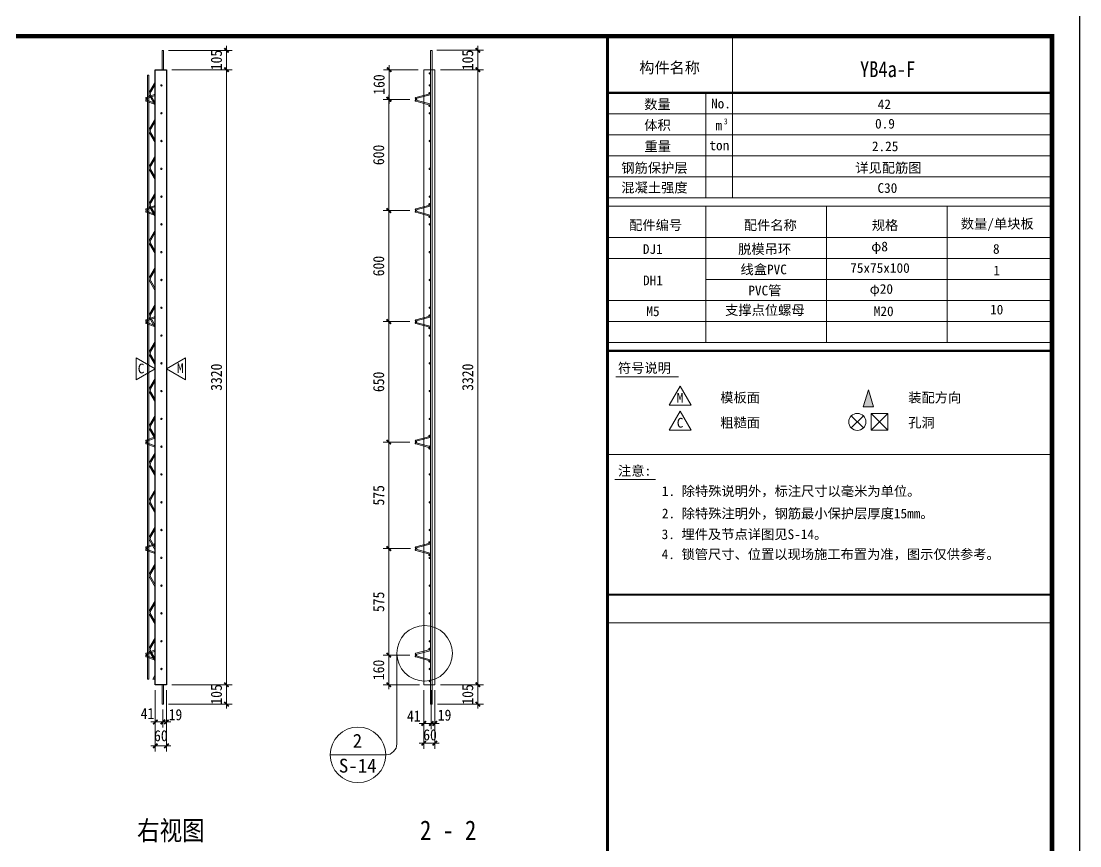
# Model space of a CAD drawing. Extents: x -517763 to -431309, y -403428 to -381056.
# Drawn here: x -449626 to -443909, y -399039 to -394587 of the extents above; entities that cross this region are included whole.
import ezdxf
from ezdxf.enums import TextEntityAlignment as Align

# ---------------------------------------------------------------- set-up
doc = ezdxf.new("R2010")
doc.units = 0
doc.header["$LTSCALE"] = 30
doc.header["$MEASUREMENT"] = 0
for name, color, linetype in [('MyLine', 199, 'Continuous'), ('YZ-标题文字', 2, 'Continuous'), ('YZ-索引图号', 3, 'Continuous'), ('图框2', 1, 'Continuous'), ('图框签字栏-图框文字', 255, 'Continuous'), ('图签栏说明', 2, 'Continuous'), ('桁架', 4, 'Continuous'), ('钢筋', 7, 'Continuous')]:
    doc.layers.add(name, color=color, linetype=linetype)
for name, color, linetype, lineweight in [('YG-标注', 151, 'Continuous', 15), ('YZ-符号', 96, 'Continuous', 9), ('图框线', 7, 'Continuous', 13), ('轮廓线', 2, 'Continuous', 13)]:
    doc.layers.add(name, color=color, linetype=linetype, lineweight=lineweight)
doc.styles.add('YZ-样式 1', font='simhei.ttf', dxfattribs={"width": 0.85})
doc.styles.add('YZ-样式 2', font='simhei.ttf', dxfattribs={"width": 0.9})
doc.styles.add('图签-样式 2', font='')
doc.styles.add('图签-黑体', font='simhei.ttf')
doc.styles.get('图签-样式 2').set_extended_font_data('NSimSun')
doc.dimstyles.new('YZ-30', dxfattribs={"dimscale": 30, "dimtxt": 2, "dimasz": 0.8, "dimexe": 1, "dimexo": 1, "dimgap": 0.8, "dimtad": 1, "dimdec": 0, "dimzin": 1, "dimdsep": 46, "dimtxsty": 'YZ-样式 2', "dimblk": 'ARCHTICK', "dimcen": 250, "dimdle": 0.8, "dimclrd": 151, "dimclre": 151, "dimclrt": 7, "dimazin": 0, "dimtfac": 1, "dimtdec": 0, "dimtix": 1, "dimtmove": 2, "dimatfit": 2, "dimldrblk": 'ARCHTICK', "dimfxl": 1, "dimlwd": 9, "dimlwe": 9, "dimarcsym": 0})

# ---------------------------------------------------------------- blocks, each defined once
blk = doc.blocks.new('A$C6EDF263D')
at = {"layer": '桁架', "color": 4, "linetype": 'Continuous', "lineweight": 9}
for p, q in [((82.8, 74.6), (6.3, 53.8)), ((84.4, 68.8), (7.7, 48)), ((82.8, 14.4), (6.3, 34.2)), ((84.4, 20.2), (7.7, 40))]:
    blk.add_line(p, q, dxfattribs=at)
for centre in [(80.4, 78), (8.4, 44), (80.4, 11)]:
    blk.add_circle(centre, 4, dxfattribs=at)
for centre, start, end in [((83.5, 71.7), 283.9948, 103.9948), ((7, 50.9), 103.9948, 283.9948), ((7, 37.1), 76.0052, 256.0052), ((83.5, 17.3), 256.0052, 76.0052)]:
    blk.add_arc(centre, 3, start, end, dxfattribs=at)
blk = doc.blocks.new('A$C71EC6BAC')
at = {"layer": '桁架', "color": 4, "linetype": 'Continuous', "lineweight": 9}
for p, q in [((55.4, 54.9), (6.3, 37.3)), ((55.4, 0), (6.3, 17.7)), ((55.4, 48.6), (7.7, 31.5)), ((55.4, 6.3), (7.7, 23.5))]:
    blk.add_line(p, q, dxfattribs=at)
blk.add_circle((8.4, 27.5), 4, dxfattribs=at)
for centre, start, end in [((7, 34.4), 103.9948, 283.9948), ((7, 20.6), 76.0052, 256.0052)]:
    blk.add_arc(centre, 3, start, end, dxfattribs=at)
blk = doc.blocks.new('_ArchTick')
at = {"color": 0, "linetype": 'ByBlock', "const_width": 0.4}
blk.add_lwpolyline([(-0.5, -0.5), (0.5, 0.5)], dxfattribs=at)
blk = doc.blocks.new('*D850')
at = {"layer": 'Defpoints', "color": 0, "ltscale": 30, "transparency": 16777216}
for p in [(-448841.5, -398169.4), (-448517.3, -398169.4), (-448860.5, -398274)]:
    blk.add_point(p, dxfattribs=at)
at = {"layer": 'YG-标注', "color": 151, "lineweight": 9, "ltscale": 30, "transparency": 16777216}
for p, q in [((-448811.5, -398169.4), (-448487.3, -398169.4)), ((-448517.3, -398169.4), (-448517.3, -398145.4)), ((-448517.3, -398274), (-448517.3, -398169.4)), ((-448830.5, -398274), (-448487.3, -398274)), ((-448517.3, -398274), (-448517.3, -398298))]:
    blk.add_line(p, q, dxfattribs=at)
at = {"layer": 'YG-标注', "color": 151, "lineweight": 9, "ltscale": 30, "transparency": 16777216, "xscale": 24, "yscale": 24, "zscale": 24}
for p, rotation in [((-448517.3, -398169.4), 270), ((-448517.3, -398274), 90)]:
    blk.add_blockref('_ArchTick', p, dxfattribs=dict(at, rotation=rotation))
at = {"layer": 'YG-标注', "color": 7, "lineweight": 9, "ltscale": 30, "transparency": 16777216, "insert": (-448571.6, -398221.7), "char_height": 60, "attachment_point": 5, "rotation": 90, "style": 'YZ-样式 2'}
blk.add_mtext('105', dxfattribs=at)
blk = doc.blocks.new('*D851')
at = {"layer": 'Defpoints', "color": 0, "ltscale": 30, "transparency": 16777216}
for p in [(-448841.5, -394849.4), (-448517.3, -394849.4), (-448841.5, -398169.4)]:
    blk.add_point(p, dxfattribs=at)
at = {"layer": 'YG-标注', "color": 151, "lineweight": 9, "ltscale": 30, "transparency": 16777216}
for p, q in [((-448811.5, -394849.4), (-448487.3, -394849.4)), ((-448517.3, -398193.4), (-448517.3, -394825.4)), ((-448811.5, -398169.4), (-448487.3, -398169.4))]:
    blk.add_line(p, q, dxfattribs=at)
at = {"layer": 'YG-标注', "color": 151, "lineweight": 9, "ltscale": 30, "transparency": 16777216, "xscale": 24, "yscale": 24, "zscale": 24}
for p, rotation in [((-448517.3, -394849.4), 90), ((-448517.3, -398169.4), 270)]:
    blk.add_blockref('_ArchTick', p, dxfattribs=dict(at, rotation=rotation))
at = {"layer": 'YG-标注', "color": 7, "lineweight": 9, "ltscale": 30, "transparency": 16777216, "insert": (-448571.6, -396509.4), "char_height": 60, "attachment_point": 5, "rotation": 90, "style": 'YZ-样式 2'}
blk.add_mtext('3320', dxfattribs=at)
blk = doc.blocks.new('*D852')
at = {"layer": 'Defpoints', "color": 0, "ltscale": 30, "transparency": 16777216}
for p in [(-448860.5, -394744.8), (-448517.3, -394744.8), (-448841.5, -394849.4)]:
    blk.add_point(p, dxfattribs=at)
at = {"layer": 'YG-标注', "color": 151, "lineweight": 9, "ltscale": 30, "transparency": 16777216}
for p, q in [((-448830.5, -394744.8), (-448487.3, -394744.8)), ((-448517.3, -394744.8), (-448517.3, -394720.8)), ((-448517.3, -394849.4), (-448517.3, -394744.8)), ((-448811.5, -394849.4), (-448487.3, -394849.4)), ((-448517.3, -394849.4), (-448517.3, -394873.4))]:
    blk.add_line(p, q, dxfattribs=at)
at = {"layer": 'YG-标注', "color": 151, "lineweight": 9, "ltscale": 30, "transparency": 16777216, "xscale": 24, "yscale": 24, "zscale": 24}
for p, rotation in [((-448517.3, -394744.8), 270), ((-448517.3, -394849.4), 90)]:
    blk.add_blockref('_ArchTick', p, dxfattribs=dict(at, rotation=rotation))
at = {"layer": 'YG-标注', "color": 7, "lineweight": 9, "ltscale": 30, "transparency": 16777216, "insert": (-448571.6, -394797.1), "char_height": 60, "attachment_point": 5, "rotation": 90, "style": 'YZ-样式 2'}
blk.add_mtext('105', dxfattribs=at)
blk = doc.blocks.new('*D853')
at = {"layer": 'Defpoints', "color": 0, "ltscale": 30, "transparency": 16777216}
for p in [(-448901.5, -398169.4), (-448841.5, -398169.4), (-448901.5, -398499.3)]:
    blk.add_point(p, dxfattribs=at)
at = {"layer": 'YG-标注', "color": 151, "lineweight": 9, "ltscale": 30, "transparency": 16777216}
for p, q in [((-448901.5, -398199.4), (-448901.5, -398529.3)), ((-448841.5, -398199.4), (-448841.5, -398529.3)), ((-448901.5, -398499.3), (-448925.5, -398499.3)), ((-448841.5, -398499.3), (-448901.5, -398499.3)), ((-448841.5, -398499.3), (-448817.5, -398499.3))]:
    blk.add_line(p, q, dxfattribs=at)
at = {"layer": 'YG-标注', "color": 151, "lineweight": 9, "ltscale": 30, "transparency": 16777216, "xscale": 24, "yscale": 24, "zscale": 24}
blk.add_blockref('_ArchTick', (-448901.5, -398499.3), dxfattribs=at)
at = {"layer": 'YG-标注', "color": 151, "lineweight": 9, "ltscale": 30, "transparency": 16777216, "xscale": 24, "yscale": 24, "zscale": 24, "rotation": 180}
blk.add_blockref('_ArchTick', (-448841.5, -398499.3), dxfattribs=at)
at = {"layer": 'YG-标注', "color": 7, "lineweight": 9, "ltscale": 30, "transparency": 16777216, "insert": (-448871.5, -398444.9), "char_height": 60, "attachment_point": 5, "style": 'YZ-样式 2'}
blk.add_mtext('60', dxfattribs=at)
blk = doc.blocks.new('*D854')
at = {"layer": 'Defpoints', "color": 0, "ltscale": 30, "transparency": 16777216}
for p in [(-448841.5, -398169.4), (-448860.5, -398274), (-448860.5, -398370.5)]:
    blk.add_point(p, dxfattribs=at)
at = {"layer": 'YG-标注', "color": 151, "lineweight": 9, "ltscale": 30, "transparency": 16777216}
for p, q in [((-448841.5, -398199.4), (-448841.5, -398400.5)), ((-448860.5, -398304), (-448860.5, -398400.5)), ((-448860.5, -398370.5), (-448884.5, -398370.5)), ((-448841.5, -398370.5), (-448860.5, -398370.5)), ((-448841.5, -398370.5), (-448817.5, -398370.5))]:
    blk.add_line(p, q, dxfattribs=at)
at = {"layer": 'YG-标注', "color": 151, "lineweight": 9, "ltscale": 30, "transparency": 16777216, "xscale": 24, "yscale": 24, "zscale": 24}
blk.add_blockref('_ArchTick', (-448860.5, -398370.5), dxfattribs=at)
at = {"layer": 'YG-标注', "color": 151, "lineweight": 9, "ltscale": 30, "transparency": 16777216, "xscale": 24, "yscale": 24, "zscale": 24, "rotation": 180}
blk.add_blockref('_ArchTick', (-448841.5, -398370.5), dxfattribs=at)
at = {"layer": 'YG-标注', "color": 7, "lineweight": 9, "ltscale": 30, "transparency": 16777216, "insert": (-448792.8, -398331.5), "char_height": 60, "attachment_point": 5, "style": 'YZ-样式 2'}
blk.add_mtext('19', dxfattribs=at)
blk = doc.blocks.new('*D855')
at = {"layer": 'Defpoints', "color": 0, "ltscale": 30, "transparency": 16777216}
for p in [(-448901.5, -398169.4), (-448860.5, -398274), (-448901.5, -398370.5)]:
    blk.add_point(p, dxfattribs=at)
at = {"layer": 'YG-标注', "color": 151, "lineweight": 9, "ltscale": 30, "transparency": 16777216}
for p, q in [((-448901.5, -398199.4), (-448901.5, -398400.5)), ((-448860.5, -398304), (-448860.5, -398400.5)), ((-448901.5, -398370.5), (-448925.5, -398370.5)), ((-448860.5, -398370.5), (-448901.5, -398370.5)), ((-448860.5, -398370.5), (-448836.5, -398370.5))]:
    blk.add_line(p, q, dxfattribs=at)
at = {"layer": 'YG-标注', "color": 151, "lineweight": 9, "ltscale": 30, "transparency": 16777216, "xscale": 24, "yscale": 24, "zscale": 24}
blk.add_blockref('_ArchTick', (-448901.5, -398370.5), dxfattribs=at)
at = {"layer": 'YG-标注', "color": 151, "lineweight": 9, "ltscale": 30, "transparency": 16777216, "xscale": 24, "yscale": 24, "zscale": 24, "rotation": 180}
blk.add_blockref('_ArchTick', (-448860.5, -398370.5), dxfattribs=at)
at = {"layer": 'YG-标注', "color": 7, "lineweight": 9, "ltscale": 30, "transparency": 16777216, "insert": (-448943.6, -398324.9), "char_height": 60, "attachment_point": 5, "style": 'YZ-样式 2'}
blk.add_mtext('41', dxfattribs=at)
blk = doc.blocks.new('*D856')
at = {"layer": 'Defpoints', "color": 0, "ltscale": 30, "transparency": 16777216}
for p in [(-447452.2, -398169.4), (-447392.2, -398169.4), (-447452.2, -398485.3)]:
    blk.add_point(p, dxfattribs=at)
at = {"layer": 'YG-标注', "color": 151, "lineweight": 9, "ltscale": 30, "transparency": 16777216}
for p, q in [((-447452.2, -398199.4), (-447452.2, -398515.3)), ((-447392.2, -398199.4), (-447392.2, -398515.3)), ((-447368.2, -398485.3), (-447476.2, -398485.3))]:
    blk.add_line(p, q, dxfattribs=at)
at = {"layer": 'YG-标注', "color": 151, "lineweight": 9, "ltscale": 30, "transparency": 16777216, "xscale": 24, "yscale": 24, "zscale": 24, "rotation": 180}
blk.add_blockref('_ArchTick', (-447452.2, -398485.3), dxfattribs=at)
at = {"layer": 'YG-标注', "color": 151, "lineweight": 9, "ltscale": 30, "transparency": 16777216, "xscale": 24, "yscale": 24, "zscale": 24}
blk.add_blockref('_ArchTick', (-447392.2, -398485.3), dxfattribs=at)
at = {"layer": 'YG-标注', "color": 7, "lineweight": 9, "ltscale": 30, "transparency": 16777216, "insert": (-447418.1, -398440.1), "char_height": 60, "attachment_point": 5, "style": 'YZ-样式 2'}
blk.add_mtext('60', dxfattribs=at)
blk = doc.blocks.new('*D857')
at = {"layer": 'Defpoints', "color": 0, "ltscale": 30, "transparency": 16777216}
for p in [(-447411, -398169.4), (-447392.2, -398169.4), (-447411, -398378.4)]:
    blk.add_point(p, dxfattribs=at)
at = {"layer": 'YG-标注', "color": 151, "lineweight": 9, "ltscale": 30, "transparency": 16777216}
for p, q in [((-447411, -398199.4), (-447411, -398408.4)), ((-447392.2, -398199.4), (-447392.2, -398408.4)), ((-447411, -398378.4), (-447435, -398378.4)), ((-447392.2, -398378.4), (-447411, -398378.4)), ((-447392.2, -398378.4), (-447368.2, -398378.4))]:
    blk.add_line(p, q, dxfattribs=at)
at = {"layer": 'YG-标注', "color": 151, "lineweight": 9, "ltscale": 30, "transparency": 16777216, "xscale": 24, "yscale": 24, "zscale": 24}
blk.add_blockref('_ArchTick', (-447411, -398378.4), dxfattribs=at)
at = {"layer": 'YG-标注', "color": 151, "lineweight": 9, "ltscale": 30, "transparency": 16777216, "xscale": 24, "yscale": 24, "zscale": 24, "rotation": 180}
blk.add_blockref('_ArchTick', (-447392.2, -398378.4), dxfattribs=at)
at = {"layer": 'YG-标注', "color": 7, "lineweight": 9, "ltscale": 30, "transparency": 16777216, "insert": (-447339.5, -398333.8), "char_height": 60, "attachment_point": 5, "style": 'YZ-样式 2'}
blk.add_mtext('19', dxfattribs=at)
blk = doc.blocks.new('*D858')
at = {"layer": 'Defpoints', "color": 0, "ltscale": 30, "transparency": 16777216}
for p in [(-447452.2, -398169.4), (-447411, -398169.4), (-447452.2, -398378.4)]:
    blk.add_point(p, dxfattribs=at)
at = {"layer": 'YG-标注', "color": 151, "lineweight": 9, "ltscale": 30, "transparency": 16777216}
for p, q in [((-447452.2, -398199.4), (-447452.2, -398408.4)), ((-447411, -398199.4), (-447411, -398408.4)), ((-447452.2, -398378.4), (-447476.2, -398378.4)), ((-447411, -398378.4), (-447452.2, -398378.4)), ((-447411, -398378.4), (-447387, -398378.4))]:
    blk.add_line(p, q, dxfattribs=at)
at = {"layer": 'YG-标注', "color": 151, "lineweight": 9, "ltscale": 30, "transparency": 16777216, "xscale": 24, "yscale": 24, "zscale": 24}
blk.add_blockref('_ArchTick', (-447452.2, -398378.4), dxfattribs=at)
at = {"layer": 'YG-标注', "color": 151, "lineweight": 9, "ltscale": 30, "transparency": 16777216, "xscale": 24, "yscale": 24, "zscale": 24, "rotation": 180}
blk.add_blockref('_ArchTick', (-447411, -398378.4), dxfattribs=at)
at = {"layer": 'YG-标注', "color": 7, "lineweight": 9, "ltscale": 30, "transparency": 16777216, "insert": (-447505.5, -398338.2), "char_height": 60, "attachment_point": 5, "style": 'YZ-样式 2'}
blk.add_mtext('41', dxfattribs=at)
blk = doc.blocks.new('*D859')
at = {"layer": 'Defpoints', "color": 0, "ltscale": 30, "transparency": 16777216}
for p in [(-447392.2, -398169.4), (-447160, -398169.4), (-447407.2, -398274.1)]:
    blk.add_point(p, dxfattribs=at)
at = {"layer": 'YG-标注', "color": 151, "lineweight": 9, "ltscale": 30, "transparency": 16777216}
for p, q in [((-447362.2, -398169.4), (-447130, -398169.4)), ((-447160, -398169.4), (-447160, -398145.4)), ((-447160, -398274.1), (-447160, -398169.4)), ((-447377.2, -398274.1), (-447130, -398274.1)), ((-447160, -398274.1), (-447160, -398298.1))]:
    blk.add_line(p, q, dxfattribs=at)
at = {"layer": 'YG-标注', "color": 151, "lineweight": 9, "ltscale": 30, "transparency": 16777216, "xscale": 24, "yscale": 24, "zscale": 24}
for p, rotation in [((-447160, -398169.4), 270), ((-447160, -398274.1), 90)]:
    blk.add_blockref('_ArchTick', p, dxfattribs=dict(at, rotation=rotation))
at = {"layer": 'YG-标注', "color": 7, "lineweight": 9, "ltscale": 30, "transparency": 16777216, "insert": (-447214.3, -398221.8), "char_height": 60, "attachment_point": 5, "rotation": 90, "style": 'YZ-样式 2'}
blk.add_mtext('105', dxfattribs=at)
blk = doc.blocks.new('*D860')
at = {"layer": 'Defpoints', "color": 0, "ltscale": 30, "transparency": 16777216}
for p in [(-447392.2, -394849.4), (-447160, -394849.4), (-447392.2, -398169.4)]:
    blk.add_point(p, dxfattribs=at)
at = {"layer": 'YG-标注', "color": 151, "lineweight": 9, "ltscale": 30, "transparency": 16777216}
for p, q in [((-447362.2, -394849.4), (-447130, -394849.4)), ((-447160, -398193.4), (-447160, -394825.4)), ((-447362.2, -398169.4), (-447130, -398169.4))]:
    blk.add_line(p, q, dxfattribs=at)
at = {"layer": 'YG-标注', "color": 151, "lineweight": 9, "ltscale": 30, "transparency": 16777216, "xscale": 24, "yscale": 24, "zscale": 24}
for p, rotation in [((-447160, -394849.4), 90), ((-447160, -398169.4), 270)]:
    blk.add_blockref('_ArchTick', p, dxfattribs=dict(at, rotation=rotation))
at = {"layer": 'YG-标注', "color": 7, "lineweight": 9, "ltscale": 30, "transparency": 16777216, "insert": (-447214.3, -396509.4), "char_height": 60, "attachment_point": 5, "rotation": 90, "style": 'YZ-样式 2'}
blk.add_mtext('3320', dxfattribs=at)
blk = doc.blocks.new('*D861')
at = {"layer": 'Defpoints', "color": 0, "ltscale": 30, "transparency": 16777216}
for p in [(-447411.3, -394744.7), (-447160, -394744.7), (-447392.2, -394849.4)]:
    blk.add_point(p, dxfattribs=at)
at = {"layer": 'YG-标注', "color": 151, "lineweight": 9, "ltscale": 30, "transparency": 16777216}
for p, q in [((-447381.3, -394744.7), (-447130, -394744.7)), ((-447160, -394744.7), (-447160, -394720.7)), ((-447160, -394849.4), (-447160, -394744.7)), ((-447362.2, -394849.4), (-447130, -394849.4)), ((-447160, -394849.4), (-447160, -394873.4))]:
    blk.add_line(p, q, dxfattribs=at)
at = {"layer": 'YG-标注', "color": 151, "lineweight": 9, "ltscale": 30, "transparency": 16777216, "xscale": 24, "yscale": 24, "zscale": 24}
for p, rotation in [((-447160, -394744.7), 270), ((-447160, -394849.4), 90)]:
    blk.add_blockref('_ArchTick', p, dxfattribs=dict(at, rotation=rotation))
at = {"layer": 'YG-标注', "color": 7, "lineweight": 9, "ltscale": 30, "transparency": 16777216, "insert": (-447214.3, -394797), "char_height": 60, "attachment_point": 5, "rotation": 90, "style": 'YZ-样式 2'}
blk.add_mtext('105', dxfattribs=at)
blk = doc.blocks.new('*D862')
at = {"layer": 'Defpoints', "color": 0, "ltscale": 30, "transparency": 16777216}
for p in [(-447641, -398009.7), (-447497.2, -398009.7), (-447444.2, -398169.4)]:
    blk.add_point(p, dxfattribs=at)
at = {"layer": 'YG-标注', "color": 151, "lineweight": 9, "ltscale": 30, "transparency": 16777216}
for p, q in [((-447527.2, -398009.7), (-447671, -398009.7)), ((-447641, -398193.4), (-447641, -397985.7)), ((-447474.2, -398169.4), (-447671, -398169.4))]:
    blk.add_line(p, q, dxfattribs=at)
at = {"layer": 'YG-标注', "color": 151, "lineweight": 9, "ltscale": 30, "transparency": 16777216, "xscale": 24, "yscale": 24, "zscale": 24}
for p, rotation in [((-447641, -398009.7), 90), ((-447641, -398169.4), 270)]:
    blk.add_blockref('_ArchTick', p, dxfattribs=dict(at, rotation=rotation))
at = {"layer": 'YG-标注', "color": 7, "lineweight": 9, "ltscale": 30, "transparency": 16777216, "insert": (-447695.3, -398089.6), "char_height": 60, "attachment_point": 5, "rotation": 90, "style": 'YZ-样式 2'}
blk.add_mtext('160', dxfattribs=at)
blk = doc.blocks.new('*D863')
at = {"layer": 'Defpoints', "color": 0, "ltscale": 30, "transparency": 16777216}
for p in [(-447641, -397434.4), (-447493.2, -397434.4), (-447497.2, -398009.7)]:
    blk.add_point(p, dxfattribs=at)
at = {"layer": 'YG-标注', "color": 151, "lineweight": 9, "ltscale": 30, "transparency": 16777216}
for p, q in [((-447523.2, -397434.4), (-447671, -397434.4)), ((-447641, -398033.7), (-447641, -397410.4)), ((-447527.2, -398009.7), (-447671, -398009.7))]:
    blk.add_line(p, q, dxfattribs=at)
at = {"layer": 'YG-标注', "color": 151, "lineweight": 9, "ltscale": 30, "transparency": 16777216, "xscale": 24, "yscale": 24, "zscale": 24}
for p, rotation in [((-447641, -397434.4), 90), ((-447641, -398009.7), 270)]:
    blk.add_blockref('_ArchTick', p, dxfattribs=dict(at, rotation=rotation))
at = {"layer": 'YG-标注', "color": 7, "lineweight": 9, "ltscale": 30, "transparency": 16777216, "insert": (-447695, -397722.1), "char_height": 60, "attachment_point": 5, "rotation": 90, "style": 'YZ-样式 2'}
blk.add_mtext('575', dxfattribs=at)
blk = doc.blocks.new('*D888')
at = {"layer": 'Defpoints', "color": 0, "ltscale": 30, "transparency": 16777216}
for p in [(-447641, -396859.4), (-447497.2, -396859.4), (-447493.2, -397434.4)]:
    blk.add_point(p, dxfattribs=at)
at = {"layer": '钢筋', "color": 151, "lineweight": 9, "ltscale": 30, "transparency": 16777216}
for p, q in [((-447527.2, -396859.4), (-447671, -396859.4)), ((-447641, -397458.4), (-447641, -396835.4)), ((-447523.2, -397434.4), (-447671, -397434.4))]:
    blk.add_line(p, q, dxfattribs=at)
at = {"layer": '钢筋', "color": 151, "lineweight": 9, "ltscale": 30, "transparency": 16777216, "xscale": 24, "yscale": 24, "zscale": 24}
for p, rotation in [((-447641, -396859.4), 90), ((-447641, -397434.4), 270)]:
    blk.add_blockref('_ArchTick', p, dxfattribs=dict(at, rotation=rotation))
at = {"layer": '钢筋', "color": 7, "ltscale": 30, "transparency": 16777216, "insert": (-447695, -397146.9), "char_height": 60, "attachment_point": 5, "rotation": 90, "style": 'YZ-样式 2'}
blk.add_mtext('575', dxfattribs=at)
blk = doc.blocks.new('*D889')
at = {"layer": 'Defpoints', "color": 0, "ltscale": 30, "transparency": 16777216}
for p in [(-447641, -396209.4), (-447497.2, -396209.4), (-447497.2, -396859.4)]:
    blk.add_point(p, dxfattribs=at)
at = {"layer": '钢筋', "color": 151, "lineweight": 9, "ltscale": 30, "transparency": 16777216}
for p, q in [((-447527.2, -396209.4), (-447671, -396209.4)), ((-447641, -396883.4), (-447641, -396185.4)), ((-447527.2, -396859.4), (-447671, -396859.4))]:
    blk.add_line(p, q, dxfattribs=at)
at = {"layer": '钢筋', "color": 151, "lineweight": 9, "ltscale": 30, "transparency": 16777216, "xscale": 24, "yscale": 24, "zscale": 24}
for p, rotation in [((-447641, -396209.4), 90), ((-447641, -396859.4), 270)]:
    blk.add_blockref('_ArchTick', p, dxfattribs=dict(at, rotation=rotation))
at = {"layer": '钢筋', "color": 7, "ltscale": 30, "transparency": 16777216, "insert": (-447695.3, -396534.4), "char_height": 60, "attachment_point": 5, "rotation": 90, "style": 'YZ-样式 2'}
blk.add_mtext('650', dxfattribs=at)
blk = doc.blocks.new('*D890')
at = {"layer": 'Defpoints', "color": 0, "ltscale": 30, "transparency": 16777216}
for p in [(-447641, -395609.4), (-447497.2, -395609.4), (-447497.2, -396209.4)]:
    blk.add_point(p, dxfattribs=at)
at = {"layer": '钢筋', "color": 151, "lineweight": 9, "ltscale": 30, "transparency": 16777216}
for p, q in [((-447527.2, -395609.4), (-447671, -395609.4)), ((-447641, -396233.4), (-447641, -395585.4)), ((-447527.2, -396209.4), (-447671, -396209.4))]:
    blk.add_line(p, q, dxfattribs=at)
at = {"layer": '钢筋', "color": 151, "lineweight": 9, "ltscale": 30, "transparency": 16777216, "xscale": 24, "yscale": 24, "zscale": 24}
for p, rotation in [((-447641, -395609.4), 90), ((-447641, -396209.4), 270)]:
    blk.add_blockref('_ArchTick', p, dxfattribs=dict(at, rotation=rotation))
at = {"layer": '钢筋', "color": 7, "ltscale": 30, "transparency": 16777216, "insert": (-447695.3, -395909.4), "char_height": 60, "attachment_point": 5, "rotation": 90, "style": 'YZ-样式 2'}
blk.add_mtext('600', dxfattribs=at)
blk = doc.blocks.new('*D891')
at = {"layer": 'Defpoints', "color": 0, "ltscale": 30, "transparency": 16777216}
for p in [(-447641, -395009.4), (-447497.2, -395009.4), (-447497.2, -395609.4)]:
    blk.add_point(p, dxfattribs=at)
at = {"layer": '钢筋', "color": 151, "lineweight": 9, "ltscale": 30, "transparency": 16777216}
for p, q in [((-447527.2, -395009.4), (-447671, -395009.4)), ((-447641, -395633.4), (-447641, -394985.4)), ((-447527.2, -395609.4), (-447671, -395609.4))]:
    blk.add_line(p, q, dxfattribs=at)
at = {"layer": '钢筋', "color": 151, "lineweight": 9, "ltscale": 30, "transparency": 16777216, "xscale": 24, "yscale": 24, "zscale": 24}
for p, rotation in [((-447641, -395009.4), 90), ((-447641, -395609.4), 270)]:
    blk.add_blockref('_ArchTick', p, dxfattribs=dict(at, rotation=rotation))
at = {"layer": '钢筋', "color": 7, "ltscale": 30, "transparency": 16777216, "insert": (-447695.3, -395309.4), "char_height": 60, "attachment_point": 5, "rotation": 90, "style": 'YZ-样式 2'}
blk.add_mtext('600', dxfattribs=at)
blk = doc.blocks.new('*D892')
at = {"layer": 'Defpoints', "color": 0, "ltscale": 30, "transparency": 16777216}
for p in [(-447638.7, -394849.4), (-447452.2, -394849.4), (-447497.2, -395009.4)]:
    blk.add_point(p, dxfattribs=at)
at = {"layer": '钢筋', "color": 151, "lineweight": 9, "ltscale": 30, "transparency": 16777216}
for p, q in [((-447482.2, -394849.4), (-447668.7, -394849.4)), ((-447638.7, -395033.4), (-447638.7, -394825.4)), ((-447527.2, -395009.4), (-447668.7, -395009.4))]:
    blk.add_line(p, q, dxfattribs=at)
at = {"layer": '钢筋', "color": 151, "lineweight": 9, "ltscale": 30, "transparency": 16777216, "xscale": 24, "yscale": 24, "zscale": 24}
for p, rotation in [((-447638.7, -394849.4), 90), ((-447638.7, -395009.4), 270)]:
    blk.add_blockref('_ArchTick', p, dxfattribs=dict(at, rotation=rotation))
at = {"layer": '钢筋', "color": 7, "ltscale": 30, "transparency": 16777216, "insert": (-447693, -394929.4), "char_height": 60, "attachment_point": 5, "rotation": 90, "style": 'YZ-样式 2'}
blk.add_mtext('160', dxfattribs=at)
blk = doc.blocks.new('A$C38620A77')
at = {"layer": '桁架', "color": 4, "lineweight": 9}
for p, q in [((29.4, 3260), (43, 3237.3)), ((29.4, 3260), (36.7, 3260)), ((36.7, 3260), (43, 3249.5)), ((11.6, 3110.1), (43, 3162.8)), ((19, 3110.2), (43, 3150.4)), ((11.8, 3089.4), (43, 3037.3)), ((19.1, 3089.4), (43, 3049.5)), ((11.6, 2910.1), (43, 2962.8)), ((19, 2910.2), (43, 2950.4)), ((11.8, 2889.4), (43, 2837.3)), ((19.1, 2889.4), (43, 2849.5)), ((11.6, 2710.1), (43, 2762.8)), ((19, 2710.2), (43, 2750.4)), ((11.8, 2689.4), (43, 2637.3)), ((19.1, 2689.4), (43, 2649.5)), ((11.6, 2510.1), (43, 2562.8)), ((19, 2510.2), (43, 2550.4)), ((11.8, 2489.4), (43, 2437.3)), ((19.1, 2489.4), (43, 2449.5)), ((11.6, 2310.1), (43, 2362.8)), ((19, 2310.2), (43, 2350.4)), ((11.8, 2289.4), (43, 2237.3)), ((19.1, 2289.4), (43, 2249.5)), ((11.6, 2110.1), (43, 2162.8)), ((19, 2110.2), (43, 2150.4)), ((11.8, 2089.4), (43, 2037.3)), ((19.1, 2089.4), (43, 2049.5)), ((11.6, 1910.1), (43, 1962.8)), ((19, 1910.2), (43, 1950.4)), ((11.8, 1889.4), (43, 1837.3)), ((19.1, 1889.4), (43, 1849.5)), ((11.6, 1710.1), (43, 1762.8)), ((19, 1710.2), (43, 1750.4)), ((11.8, 1689.4), (43, 1637.3)), ((19.1, 1689.4), (43, 1649.5)), ((11.6, 1510.1), (43, 1562.8)), ((19, 1510.2), (43, 1550.4)), ((11.8, 1489.4), (43, 1437.3)), ((19.1, 1489.4), (43, 1449.5)), ((11.6, 1310.1), (43, 1362.8)), ((19, 1310.2), (43, 1350.4)), ((11.8, 1289.4), (43, 1237.3)), ((19.1, 1289.4), (43, 1249.5)), ((11.6, 1110.1), (43, 1162.8)), ((19, 1110.2), (43, 1150.4)), ((11.8, 1089.4), (43, 1037.3)), ((19.1, 1089.4), (43, 1049.5)), ((11.6, 910.1), (43, 962.8)), ((19, 910.2), (43, 950.4)), ((11.8, 889.4), (43, 837.3)), ((19.1, 889.4), (43, 849.5)), ((11.6, 710.1), (43, 762.8)), ((19, 710.2), (43, 750.4)), ((19.1, 689.4), (43, 649.5)), ((11.6, 510.1), (43, 562.8)), ((19, 510.2), (43, 550.4)), ((11.8, 489.4), (43, 437.3)), ((19.1, 489.4), (43, 449.5)), ((11.6, 310.1), (43, 362.8)), ((19, 310.2), (43, 350.4)), ((11.8, 289.4), (43, 237.3)), ((19.1, 289.4), (43, 249.5)), ((11.6, 110.1), (43, 162.8)), ((19, 110.2), (43, 150.4)), ((11.8, 89.4), (43, 37.3)), ((19.1, 89.4), (43, 49.5))]:
    blk.add_line(p, q, dxfattribs=at)
at = {"layer": '桁架', "color": 4, "lineweight": 5}
blk.add_line((11.8, 689.4), (43, 637.3), dxfattribs=at)
at = {"layer": '桁架', "color": 4, "lineweight": 9}
for centre, radius, start, end in [((24.2, 3099.9), 16.2, 141.0533, 219.873), ((31.9, 3099.9), 16.5, 141.3315, 219.1553), ((24.2, 2899.9), 16.2, 141.0533, 219.873), ((31.9, 2899.9), 16.5, 141.3315, 219.1553), ((24.2, 2699.9), 16.2, 141.0533, 219.873), ((31.9, 2699.9), 16.5, 141.3315, 219.1553), ((24.2, 2499.9), 16.2, 141.0533, 219.873), ((31.9, 2499.9), 16.5, 141.3315, 219.1553), ((24.2, 2299.9), 16.2, 141.0533, 219.873), ((31.9, 2299.9), 16.5, 141.3315, 219.1553), ((24.2, 2099.9), 16.2, 141.0533, 219.873), ((31.9, 2099.9), 16.5, 141.3315, 219.1553), ((24.2, 1899.9), 16.2, 141.0533, 219.873), ((31.9, 1899.9), 16.5, 141.3315, 219.1553), ((24.2, 1699.9), 16.2, 141.0533, 219.873), ((31.9, 1699.9), 16.5, 141.3315, 219.1553), ((24.2, 1499.9), 16.2, 141.0533, 219.873), ((31.9, 1499.9), 16.5, 141.3315, 219.1553), ((24.2, 1299.9), 16.2, 141.0533, 219.873), ((31.9, 1299.9), 16.5, 141.3315, 219.1553), ((24.2, 1099.9), 16.2, 141.0533, 219.873), ((31.9, 1099.9), 16.5, 141.3315, 219.1553), ((24.2, 899.9), 16.2, 141.0533, 219.873), ((31.9, 899.9), 16.5, 141.3315, 219.1553), ((24.2, 699.9), 16.2, 141.0533, 219.873), ((31.9, 699.9), 16.5, 141.3315, 219.1553), ((24.2, 499.9), 16.2, 141.0533, 219.873), ((31.9, 499.9), 16.5, 141.3315, 219.1553), ((24.2, 299.9), 16.2, 141.0533, 219.873), ((31.9, 299.9), 16.5, 141.3315, 219.1553), ((24.2, 99.9), 16.2, 141.0533, 219.873), ((31.9, 99.9), 16.5, 141.3315, 219.1553)]:
    blk.add_arc(centre, radius, start, end, dxfattribs=at)
at = {"layer": '钢筋', "color": 4, "lineweight": 5}
for p, q in [((0, 0), (0, 3260)), ((8, 3260), (0, 3260)), ((8, 0), (8, 3260)), ((0, 0), (8, 0))]:
    blk.add_line(p, q, dxfattribs=at)

msp = doc.modelspace()

# ---------------------------------------------------------------- hatches: boundary and pattern name
at = {"layer": 'YZ-符号', "lineweight": 15}
msp.add_hatch(color=1, dxfattribs=at).paths.add_polyline_path([(-445050.6, -396576.6), (-445078.6, -396669.7), (-445022.5, -396669.7)])

# ---------------------------------------------------------------- linework, layer by layer
at = {"layer": 'MyLine', "color": 0}
for p, q in [((-456209, -394668.4), (-444059, -394668.4)), ((-446459.8, -403278.4), (-446459.8, -394668.4)), ((-446459.8, -395540.9), (-446459.8, -394668.4)), ((-444059, -403278.4), (-444059, -394668.4)), ((-444059, -403278.4), (-444059, -394668.4)), ((-446459.8, -396208.5), (-446459.8, -395585.9))]:
    msp.add_line(p, q, dxfattribs=at)
at = {"layer": 'YG-标注', "color": 0, "lineweight": 9, "ltscale": 30}
msp.add_line((-448872.5, -398169.4), (-448864.5, -398169.4), dxfattribs=at)
at = {"layer": 'YZ-符号', "color": 1, "lineweight": 15}
for p, q in [((-445077.9, -396718, 5530.2), (-445143.1, -396783.1, 5530.2)), ((-445143.1, -396718, 5530.2), (-445077.9, -396783.1, 5530.2)), ((-445035.9, -396795.6, 5530.2), (-444945.9, -396705.6, 5530.2)), ((-445035.9, -396705.6, 5530.2), (-444945.9, -396795.6, 5530.2))]:
    msp.add_line(p, q, dxfattribs=at)
at = {"layer": 'YZ-符号', "color": 1, "lineweight": 13, "ltscale": 100}
msp.add_line((-447597, -398488.1), (-447597, -398009.6), dxfattribs=at)
at = {"layer": 'YZ-符号', "color": 1, "ltscale": 100}
msp.add_line((-447957, -398548.1), (-447657, -398548.1), dxfattribs=at)
at = {"layer": 'YZ-符号', "color": 1, "lineweight": 15}
for points in [[(-448901.5, -396464.2), (-449004.9, -396404.5), (-449004.9, -396523.8)], [(-448841.5, -396463.7), (-448738.1, -396404), (-448738.1, -396523.3)]]:
    msp.add_lwpolyline(points, close=True, dxfattribs=at)
at = {"layer": 'YZ-符号', "color": 1, "lineweight": 15, "elevation": 5530.2}
for points in [[(-446067.6, -396557.2), (-446127.3, -396660.6), (-446007.9, -396660.6)], [(-445050.6, -396576.6), (-445078.6, -396669.7), (-445022.5, -396669.7)], [(-446067.6, -396692.2), (-446127.3, -396795.6), (-446007.9, -396795.6)], [(-445035.9, -396795.6), (-444945.9, -396795.6), (-444945.9, -396705.6), (-445035.9, -396705.6)]]:
    msp.add_lwpolyline(points, close=True, dxfattribs=at)
at = {"layer": 'YZ-符号', "color": 1, "lineweight": 15}
msp.add_circle((-445110.5, -396750.6, 5530.2), 46.1, dxfattribs=at)
at = {"layer": 'YZ-符号', "color": 1, "ltscale": 100}
for centre in [(-447447.3, -397999.8), (-447807, -398548.1)]:
    msp.add_circle(centre, 150, dxfattribs=at)
at = {"layer": 'YZ-符号', "color": 1, "lineweight": 13, "ltscale": 100}
msp.add_arc((-447657, -398488.1), 60, 270, 0, dxfattribs=at)
at = {"layer": '图框2', "color": 1}
msp.add_lwpolyline([(-456509, -394518.4), (-456509, -403428.4), (-443909, -403428.4), (-443909, -394518.4)], close=True, dxfattribs=at)
at = {"layer": '图框线'}
for p, q in [((-446459.8, -395540.9), (-446459.8, -394668.4)), ((-445784.2, -395540.9), (-445784.2, -394668.4)), ((-445929, -395540.9), (-445929, -394974.2)), ((-446459.8, -395087.5), (-444059, -395087.5)), ((-446459.8, -395200.9), (-444059, -395200.9)), ((-446459.8, -395314.2), (-444059, -395314.2)), ((-446459.8, -395314.2), (-444059, -395314.2)), ((-446459.8, -395427.6), (-444059, -395427.6)), ((-446459.8, -395540.9), (-444059, -395540.9)), ((-446459.8, -395585.9), (-444059, -395585.9)), ((-446459.8, -396208.5), (-446459.8, -395585.9)), ((-445929, -396321.8), (-445929, -395585.9)), ((-445277.5, -396321.8), (-445277.5, -395585.9)), ((-444625.9, -396321.8), (-444625.9, -395585.9)), ((-446459.8, -395755.1), (-444059, -395755.1)), ((-446459.8, -395868.5), (-444059, -395868.5)), ((-445929, -395981.8), (-444059, -395981.8)), ((-446459.8, -396095.1), (-444059, -396095.1)), ((-446459.8, -396208.5), (-444059, -396208.5)), ((-446459.8, -396321.8), (-444059, -396321.8)), ((-446459.8, -396321.8), (-444059, -396321.8)), ((-446459.8, -396366.8), (-444059, -396366.8)), ((-446414, -396506.7), (-446075.6, -396506.7)), ((-446459.8, -396926.5), (-444059, -396926.5)), ((-446419.7, -397062.1), (-446201, -397062.1))]:
    msp.add_line(p, q, dxfattribs=at)
at = {"layer": '图框线', "lineweight": 9}
for p, q in [((-446459.8, -397683), (-444059, -397683)), ((-446459.8, -397836.1), (-444059, -397836.1))]:
    msp.add_line(p, q, dxfattribs=at)
at = {"layer": '图框线'}
for points, const_width in [([(-456209, -394668.4), (-444059, -394668.4), (-444059, -403278.4), (-456209, -403278.4)], 24), ([(-446459.8, -394668.4), (-444059, -394668.4), (-444059, -403278.4), (-446459.8, -403278.4)], 17)]:
    msp.add_lwpolyline(points, close=True, dxfattribs=dict(at, const_width=const_width))
at = {"layer": '图框线', "const_width": 12.1}
for points in [[(-446459.8, -394974.2), (-444059, -394974.2)], [(-446459.8, -396366.8), (-444059, -396366.8)]]:
    msp.add_lwpolyline(points, dxfattribs=at)
at = {"layer": '图框线', "lineweight": 9, "const_width": 12.1}
msp.add_lwpolyline([(-446459.8, -397683), (-444059, -397683)], dxfattribs=at)
at = {"layer": '轮廓线', "color": 2, "lineweight": 30}
msp.add_lwpolyline([(-448841.5, -394849.4), (-448841.5, -394849.4), (-448841.5, -398169.4), (-448901.5, -398169.4), (-448901.5, -397299.4), (-448901.5, -394849.4), (-448901.5, -394849.4), (-448841.5, -394849.4), (-448841.5, -394849.4)], dxfattribs=at)
at = {"layer": '轮廓线', "color": 2, "lineweight": 9}
msp.add_lwpolyline([(-447392.2, -394849.4), (-447392.2, -394849.4), (-447392.2, -398169.4), (-447452.2, -398169.4), (-447452.2, -397299.4), (-447452.2, -394849.4), (-447452.2, -394849.4), (-447392.2, -394849.4), (-447392.2, -394849.4)], dxfattribs=at)
at = {"layer": '钢筋', "color": 5, "lineweight": 13}
for points in [[(-448864.5, -394849.4), (-448864.5, -394744.8), (-448856.5, -394744.8), (-448856.5, -394849.4)], [(-448864.5, -398169.4), (-448864.5, -398274), (-448856.5, -398274), (-448856.5, -398169.4)]]:
    msp.add_lwpolyline(points, dxfattribs=at)
msp.add_lwpolyline([(-447407.2, -398274.1), (-447415.2, -398274.1), (-447415.2, -394744.8), (-447407.2, -394744.8)], close=True, dxfattribs=at)
at = {"layer": '钢筋', "color": 1, "lineweight": 13}
for centre in [(-447419.2, -394869.4), (-448868.5, -394934.4), (-447419.2, -394934.4), (-448868.5, -395084.4), (-447419.2, -395084.4), (-448868.5, -395234.4), (-447419.2, -395234.4), (-448868.5, -395384.4), (-447419.2, -395384.4), (-448868.5, -395534.4), (-447419.2, -395534.4), (-448868.5, -395684.4), (-447419.2, -395684.4), (-448868.5, -395834.4), (-447419.2, -395834.4), (-448868.5, -395984.4), (-447419.2, -395984.4), (-448868.5, -396134.4), (-447419.2, -396134.4), (-448868.5, -396284.4), (-447419.2, -396284.4), (-448868.5, -396434.4), (-447419.2, -396434.4), (-448868.5, -396584.4), (-447419.2, -396584.4), (-448868.5, -396734.4), (-447419.2, -396734.4), (-448868.5, -396884.4), (-447419.2, -396884.4), (-448868.5, -397034.4), (-447419.2, -397034.4), (-448868.5, -397184.4), (-447419.2, -397184.4), (-448868.5, -397334.4), (-447419.2, -397334.4), (-448868.5, -397484.4), (-447419.2, -397484.4), (-448868.5, -397634.4), (-447419.2, -397634.4), (-448868.5, -397784.4), (-447419.2, -397784.4), (-448868.5, -397934.4), (-447419.2, -397934.4), (-448868.5, -398084.4), (-447419.2, -398084.4), (-447419.2, -398149.4)]:
    msp.add_circle(centre, 4, dxfattribs=at)

# ---------------------------------------------------------------- block references
at = {"layer": 'YG-标注', "color": 0, "ltscale": 30, "xscale": -1, "rotation": 180}
msp.add_blockref('A$C38620A77', (-448944.5, -394879.4), dxfattribs=at)
at = {"layer": '桁架', "color": 3, "xscale": -1, "rotation": 180}
for name, p in [('A$C71EC6BAC', (-448956.9, -394981.9)), ('A$C6EDF263D', (-447501.5, -394965.4)), ('A$C71EC6BAC', (-448956.9, -395581.9)), ('A$C6EDF263D', (-447501.5, -395565.4)), ('A$C71EC6BAC', (-448956.9, -396181.9)), ('A$C6EDF263D', (-447501.5, -396165.4)), ('A$C71EC6BAC', (-448956.9, -396831.9)), ('A$C6EDF263D', (-447501.5, -396815.4)), ('A$C71EC6BAC', (-448956.9, -397406.9)), ('A$C6EDF263D', (-447501.5, -397390.4)), ('A$C71EC6BAC', (-448956.9, -397981.9)), ('A$C6EDF263D', (-447501.5, -397965.4))]:
    msp.add_blockref(name, p, dxfattribs=at)

# ---------------------------------------------------------------- texts
at = {"layer": 'YZ-标题文字', "style": 'YZ-样式 1', "width": 0.85}
for s, p in [('右视图', (-449000.1, -399040.2)), ('2 - 2', (-447471.8, -399038.6))]:
    msp.add_text(s, height=105, dxfattribs=at).set_placement(p, align=Align.BOTTOM_LEFT)
at = {"layer": 'YZ-符号', "color": 1, "lineweight": 15, "style": '图签-黑体'}
for s, p in [('C', (-448996.3, -396488.7)), ('M', (-448784.4, -396487)), ('M', (-446085.5, -396646.3, 5530.2)), ('C', (-446085.5, -396781.3, 5530.2))]:
    msp.add_text(s, height=52.5, dxfattribs=at).set_placement(p)
at = {"layer": 'YZ-索引图号', "color": 3, "ltscale": 100}
for s, style, p in [('2', 'YZ-样式 1', (-447810, -398509.7)), ('S-14', 'YZ-样式 2', (-447808.3, -398644))]:
    msp.add_text(s, height=75, dxfattribs=dict(at, style=style)).set_placement(p, align=Align.CENTER)
at = {"layer": '图框签字栏-图框文字', "style": '图签-黑体'}
for s, height, p in [('构件名称', 60, (-446124.3, -394838.4)), ('数量', 52.5, (-446189.7, -395036.2)), ('No.', 52.5, (-445846.9, -395032)), ('42', 52.5, (-444964.6, -395035.9)), ('体积', 52.5, (-446189.7, -395148.5)), ('m', 52.5, (-445858.6, -395149.7)), ('3', 31.8, (-445821, -395128.2)), ('0.9', 52.5, (-444961.1, -395140.7)), ('重量', 52.5, (-446188.6, -395263.1)), ('ton', 52.5, (-445855.7, -395257.6)), ('2.25', 52.5, (-444960.3, -395262.8)), ('钢筋保护层', 52.5, (-446205.9, -395379.4)), ('详见配筋图', 52.5, (-444942.6, -395378.9)), ('混凝土强度', 52.5, (-446205.9, -395485.7)), ('C30', 52.5, (-444948.1, -395487.9)), ('配件编号', 52.5, (-446199.6, -395688.5)), ('配件名称', 52.5, (-445580.4, -395688.5)), ('规格', 52.5, (-444960.9, -395688.5)), ('数量/单块板', 52.5, (-444354.9, -395680.9))]:
    msp.add_text(s, height=height, dxfattribs=at).set_placement(p, align=Align.MIDDLE_CENTER)
at = {"layer": '图框签字栏-图框文字', "color": 2, "style": '图签-黑体'}
for s, p in [('φ8', (-444990.3, -395845.6)), ('75x75x100', (-444988.2, -395961.6)), ('φ20', (-444980.7, -396074.9))]:
    msp.add_text(s, height=52.5, dxfattribs=at).set_placement(p, align=Align.BOTTOM_CENTER)
for s, p in [('DJ1', (-446215.3, -395817.5)), ('脱模吊环', (-445610.9, -395817.5)), ('8', (-444360.1, -395816.7)), ('线盒PVC', (-445616.3, -395927.5)), ('1', (-444358, -395933.1)), ('1', (-444358, -395933.1)), ('DH1', (-446214.2, -395986.8)), ('PVC管', (-445609.8, -396041.4)), ('支撑点位螺母', (-445609.8, -396147.1)), ('10', (-444358, -396144.2)), ('M5', (-446214.2, -396153.3)), ('M20', (-444968.1, -396153.3))]:
    msp.add_text(s, height=52.5, dxfattribs=at).set_placement(p, align=Align.MIDDLE_CENTER)
at = {"layer": '图框签字栏-图框文字', "style": '图签-黑体'}
for s, p in [('符号说明', (-446403.6, -396485.6)), ('模板面', (-445850.7, -396645.6)), ('装配方向', (-444835.7, -396645.6)), ('粗糙面', (-445850.7, -396780.6)), ('孔洞', (-444835.7, -396780.6)), ('注意:', (-446402.7, -397040.9))]:
    msp.add_text(s, height=52.5, dxfattribs=at).set_placement(p)
at = {"layer": '图签栏说明', "style": '图签-黑体', "width": 0.85}
msp.add_text('YB4a-F', height=85.92, dxfattribs=at).set_placement((-444947, -394846.6), align=Align.MIDDLE_CENTER)
at = {"layer": '图签栏说明', "color": 2, "style": '图签-样式 2'}
for s, p in [('1. 除特殊说明外，标注尺寸以毫米为单位。', (-446166, -397150.4)), ('2. 除特殊注明外，钢筋最小保护层厚度15mm。', (-446166, -397271.1)), ('3. 埋件及节点详图见S-14。', (-446167.3, -397383.3)), ('4. 锁管尺寸、位置以现场施工布置为准，图示仅供参考。', (-446167.3, -397491.1))]:
    msp.add_text(s, height=52.5, dxfattribs=at).set_placement(p)

# ---------------------------------------------------------------- dimensions: what is measured, and where the dimension line sits
at = {"layer": 'YG-标注', "color": 0, "lineweight": 9, "ltscale": 30}
for base, p1, p2, picture, middle in [((-448517.3, -394744.8), (-448841.5, -394849.4), (-448860.5, -394744.8), '*D852', (-448571.6, -394797.1)), ((-447160, -394744.7), (-447392.2, -394849.4), (-447411.3, -394744.7), '*D861', (-447214.3, -394797)), ((-448517.3, -394849.4), (-448841.5, -398169.4), (-448841.5, -394849.4), '*D851', (-448571.6, -396509.4)), ((-447160, -394849.4), (-447392.2, -398169.4), (-447392.2, -394849.4), '*D860', (-447214.3, -396509.4)), ((-447641, -397434.4), (-447497.2, -398009.7), (-447493.2, -397434.4), '*D863', (-447695, -397722.1)), ((-447641, -398009.7), (-447444.2, -398169.4), (-447497.2, -398009.7), '*D862', (-447695.3, -398089.6)), ((-448517.3, -398169.4), (-448860.5, -398274), (-448841.5, -398169.4), '*D850', (-448571.6, -398221.7)), ((-447160, -398169.4), (-447407.2, -398274.1), (-447392.2, -398169.4), '*D859', (-447214.3, -398221.8))]:
    dim = msp.add_linear_dim(base=base, p1=p1, p2=p2, angle=270, dimstyle='YZ-30', dxfattribs=at)
    dim.commit()
    dim.dimension.update_dxf_attribs({"geometry": picture, "text_midpoint": middle})
for base, p1, p2, picture, middle in [((-448901.5, -398370.5), (-448860.5, -398274), (-448901.5, -398169.4), '*D855', (-448943.6, -398324.9)), ((-448860.5, -398370.5), (-448841.5, -398169.4), (-448860.5, -398274), '*D854', (-448792.8, -398331.5)), ((-447452.2, -398378.4), (-447411, -398169.4), (-447452.2, -398169.4), '*D858', (-447505.5, -398338.2)), ((-447452.2, -398485.3), (-447392.2, -398169.4), (-447452.2, -398169.4), '*D856', (-447418.1, -398440.1)), ((-447411, -398378.4), (-447392.2, -398169.4), (-447411, -398169.4), '*D857', (-447339.5, -398333.8))]:
    dim = msp.add_linear_dim(base=base, p1=p1, p2=p2, dimstyle='YZ-30', dxfattribs=at)
    dim.commit()
    dim.dimension.update_dxf_attribs({"geometry": picture, "text_midpoint": middle, "dimtype": 160})
dim = msp.add_linear_dim(base=(-448901.5, -398499.3), p1=(-448841.5, -398169.4), p2=(-448901.5, -398169.4), dimstyle='YZ-30', dxfattribs=at)
dim.commit()
dim.dimension.update_dxf_attribs({"geometry": '*D853', "text_midpoint": (-448871.5, -398444.9)})
at = {"layer": '钢筋', "color": 0, "ltscale": 30}
for base, p1, p2, picture, middle in [((-447638.7, -394849.4), (-447497.2, -395009.4), (-447452.2, -394849.4), '*D892', (-447693, -394929.4)), ((-447641, -395009.4), (-447497.2, -395609.4), (-447497.2, -395009.4), '*D891', (-447695.3, -395309.4)), ((-447641, -395609.4), (-447497.2, -396209.4), (-447497.2, -395609.4), '*D890', (-447695.3, -395909.4)), ((-447641, -396209.4), (-447497.2, -396859.4), (-447497.2, -396209.4), '*D889', (-447695.3, -396534.4)), ((-447641, -396859.4), (-447493.2, -397434.4), (-447497.2, -396859.4), '*D888', (-447695, -397146.9))]:
    dim = msp.add_linear_dim(base=base, p1=p1, p2=p2, angle=270, dimstyle='YZ-30', dxfattribs=at)
    dim.commit()
    dim.dimension.update_dxf_attribs({"geometry": picture, "text_midpoint": middle})

doc.saveas('drawing.dxf')
